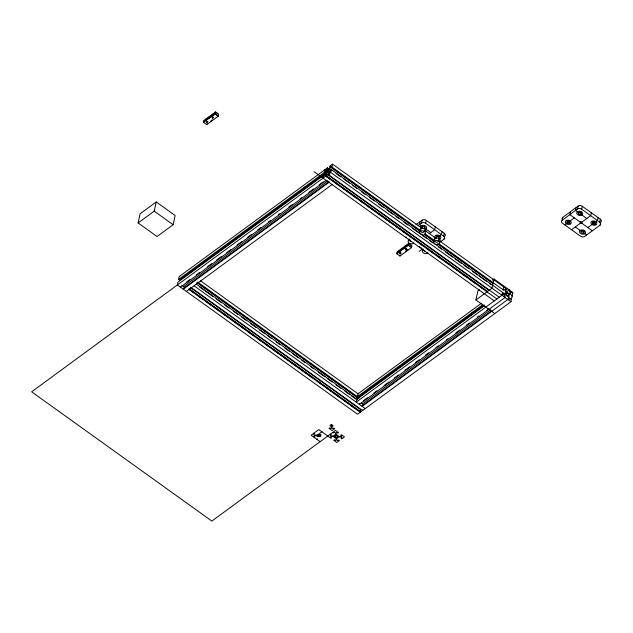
<?xml version="1.0" encoding="UTF-8"?>
<svg xmlns="http://www.w3.org/2000/svg" width="633" height="633" viewBox="0 0 633 633"><rect width="100%" height="100%" fill="white"/><g stroke="black" fill="none" stroke-linecap="round" stroke-linejoin="round"><path stroke-width="0.95" d="M506.21 293.522L506.25 294.155A1.495 0.91 53.7 0 0 507.405 295.548L507.706 295.643A1.495 0.91 53.7 0 0 508.481 294.843L508.426 294.511A1.495 0.91 53.7 0 0 507.262 293.119L506.97 293.024A1.495 0.91 53.7 0 0 506.21 293.522L505.577 293.071M326.842 171.82L326.857 172.247A1.495 0.562 -54.3 0 0 327.831 171.947L328.084 171.67A1.495 0.562 -54.3 0 0 328.788 170.166L328.749 169.984A1.495 0.562 -54.3 0 0 327.775 170.293L327.522 170.562A1.495 0.562 -54.3 0 0 326.842 171.82L326.304 172.216M138.121 222.966L140.107 213.772L156.209 201.959L175.135 215.529L173.141 224.723L157.039 236.536L138.121 222.966L154.223 211.153L156.209 201.959M218.44 115.277L218.243 116.203L206.738 124.638L203.581 122.375L203.763 121.536L215.536 113.054M207.086 119.328L203.818 121.291L204.016 120.365L215.521 111.93L218.67 114.193L218.219 115.079M206.825 121.378C209.309 122.082 205.654 123.712 206.706 121.267M206.738 124.638L206.92 123.799M212.522 117.58A1.258 0.878 12.2 0 1 212.245 117.429C214.998 117.042 211.786 120.041 212.379 116.915M325.085 173.228L179.376 280.079L178.538 279.485L179.163 276.597L327.514 167.808L329.12 168.956M203.581 122.375L215.085 113.94L215.267 113.101M215.521 111.93L215.323 112.848L203.818 121.291M216.66 115.071L217.095 113.062M180.634 286.417L180.468 287.192L326.177 180.342M323.067 178.11L323.685 175.222M324.871 169.747L324.246 172.635L326.652 174.352M178.538 279.485L324.958 172.113L325.172 171.108L325.884 170.594L326.588 170.918L326.05 173.402L324.792 175.262L324.183 175.705L324.397 174.708L177.984 282.073L177.359 284.961L357.558 414.219L510.934 301.743L512.928 292.549L494.001 278.979L492.466 280.103M499.279 297.225L328.092 174.423L329.318 172.311L328.543 171.947L326.264 173.616L324.958 176.069L325.876 175.396L487.473 291.307M325.876 175.396L325.71 176.172L496.905 298.966M422.14 228.394L332.539 164.129L329.896 166.068L329.73 166.843L330.648 166.162L330.481 166.938L329.342 168.615L327.063 170.293L326.288 169.929L327.514 167.808M420.003 231.227L331.209 167.531L331.423 166.526L330.814 166.977L329.556 168.829L329.018 171.314L329.722 171.646L330.434 171.124L331.36 169.604L503.385 292.992L503.164 293.997L503.884 294.519L505.324 294.266L505.862 291.781L504.992 290.001L504.161 289.4L503.947 290.405L439.112 243.903M320.124 441.676L311.112 435.211L318.779 429.585L330.901 438.281L331.605 437.759L330.529 436.984L331.233 436.461L333.235 436.564L335.917 438.487L336.099 440.085L335.482 440.536L334.398 439.761L333.694 440.283L336.803 442.514L339.446 440.576L338.615 439.975L337.69 440.647L336.859 440.054L336.701 438.598L338.979 436.928L341.187 437.039L341.907 437.553L340.989 438.234L341.82 438.827L344.471 436.889L341.361 434.657L340.649 435.18L341.733 435.955L341.021 436.477L339.019 436.374L336.345 434.452L336.163 432.853L336.78 432.402L337.856 433.178L338.568 432.655L335.458 430.424L211.857 521.07L31.65 391.811L330.735 172.485L331.36 169.604M331.209 167.531L331.914 167.009L332.539 164.129M359.497 403.585L359.33 404.36L505.039 297.51L505.205 296.735L504.121 295.959L504.287 295.192L505.585 294.962L508.267 296.885L509.074 299.52L507.998 298.744L507.832 299.512L362.123 406.362L362.29 405.595L491.271 311.001M359.599 411.513L360.755 409.725L190.367 287.509M362.749 409.765L362.582 410.532L191.388 287.738M411.482 246.403L411.482 247.614L399.985 256.049L396.828 253.786L397.01 252.947L408.768 244.552L408.586 244.18M398.798 251.863L397.065 252.702L397.263 251.776L408.768 243.341L411.917 245.604L411.719 246.522M399.866 253.849L400.088 252.804C398.292 254.395 402.715 254.015 400.222 252.884M399.985 256.049L400.159 255.21M405.595 249.616C406.734 245.762 406.987 253.184 405.698 248.46M409.1 238.902L408.831 240.152A2.991 2.097 12.2 0 0 409.48 243.373A2.991 2.097 12.2 0 0 413.753 242.969M396.828 253.786L408.332 245.351L408.514 244.512M408.768 243.341L408.57 244.267L397.065 252.702M409.907 246.482L410.342 244.473M420.185 221.558L419.552 224.486L422.575 226.654A1.495 1.044 12.2 0 0 422.48 227.927M418.12 225.538L421.475 223.077L422.108 220.157A2.991 2.097 12.2 0 1 426.27 220.363L444.295 233.292A2.991 2.097 12.2 0 1 444.627 236.315M425.748 231.536A2.991 2.097 12.2 0 0 422.836 228.204L420.826 228.727L420.28 231.235A2.991 2.097 12.2 0 0 419.75 233.261M422.156 228.576L422.86 226.495A1.495 1.044 12.2 0 1 424.656 226.756L424.917 226.986A1.495 1.044 12.2 0 1 425.036 228.054M424.245 228.679L424.656 226.756M440.164 242.051L443.994 239.234A2.991 2.097 12.2 0 0 443.662 236.212L425.645 223.291L426.27 220.363M424.996 228.932L424.45 231.441L422.535 232.849L420.28 231.235L422.298 230.713A2.991 2.097 12.2 0 1 425.352 233.806A2.991 2.097 12.2 0 1 420.613 234.257M435.282 226.828L434.649 229.755L429.348 233.64M439.508 241.687A2.991 2.097 12.2 0 0 439.895 239.393A2.991 2.097 12.2 0 0 437.023 237.937L435.006 238.451L434.467 240.959A2.991 2.097 12.2 0 0 435.449 244.354A2.991 2.097 12.2 0 0 439.626 243.27A2.991 2.097 12.2 0 0 436.477 240.437L434.467 240.959L436.715 242.574L438.629 241.173L439.175 238.665M436.311 238.435L436.849 235.943M438.4 238.538L438.938 236.046M442.04 231.67L441.407 234.598L438.843 236.481A1.495 1.044 12.2 0 0 437.039 236.228A1.495 1.044 12.2 0 0 436.485 237.391M443.662 236.212L444.295 233.292M443.994 239.234L444.311 237.771M494.832 313.557L475.913 299.979L477.899 290.784L479.434 289.661M494.001 278.979L492.015 288.173L475.913 299.979M501.929 295.279L502.547 292.399M503.108 289.803L503.733 286.923M600.654 222.238L600.021 225.166L584.686 236.41A2.991 2.097 12.2 0 1 580.516 236.204L562.492 223.275A2.991 2.097 12.2 0 1 562.159 220.252L562.792 217.333L578.127 206.081A2.991 2.097 12.2 0 1 582.297 206.295L600.321 219.216A2.991 2.097 12.2 0 1 601.073 221.819M567.318 223.006L567.057 222.776A1.495 1.044 12.2 0 1 567.144 221.495L567.437 221.344A1.495 1.044 12.2 0 1 569.415 221.756A1.495 1.044 12.2 0 1 569.312 223.172A1.495 1.044 12.2 0 1 567.318 223.006L567.769 220.917M570.46 211.707L569.827 214.634L580.366 222.191M569.85 221.02L569.399 223.117L570.523 223.924M576.212 207.489L575.579 210.409L578.594 212.577A1.495 1.044 12.2 0 0 578.673 214.017A1.495 1.044 12.2 0 0 580.667 214.302A1.495 1.044 12.2 0 0 580.944 212.917L580.683 212.68A1.495 1.044 12.2 0 0 578.886 212.427L578.594 212.577M562.159 220.252L577.494 209.009L578.127 206.081M578.768 214.089L579.219 212M600.021 225.166A2.991 2.097 12.2 0 0 599.688 222.143L581.664 209.214L582.297 206.295M581.3 212.102L580.849 214.191L586.838 218.488M580.793 221.7L580.477 223.156L571.504 229.739M583.887 231.449L583.294 232.991A1.495 1.044 12.2 0 1 581.498 232.738L581.236 232.501A1.495 1.044 12.2 0 1 581.513 231.116A1.495 1.044 12.2 0 1 583.507 231.401A1.495 1.044 12.2 0 1 583.586 232.841L586.601 235.009M591.309 212.751L590.676 215.679L581.703 222.262M592.947 223.813L593.398 221.724M598.066 217.602L597.433 220.529L587.851 227.556M599.688 222.143L600.321 219.216M359.291 411.371L360.13 410.129M207.933 121.354L206.556 121.702L206.595 122.422M213.685 117.137L212.3 117.485L212.348 118.205M208.613 118.197L210.148 117.073M211.683 115.95L215.521 113.141L215.339 112.769M210.749 120.99L212.284 119.866M272.752 210.765L274.342 209.594M303.8 187.993L305.391 186.822M325.22 173.331L180.31 279.596L325.338 173.41M186.205 282.326L190.185 279.406M196.554 274.738L199.743 272.404M207.703 266.564L211.683 263.644M216.462 260.139L221.241 256.634M226.812 252.551L230.792 249.631M237.161 244.963L241.941 241.458M247.519 237.367L251.499 234.447M257.868 229.779L261.049 227.445M268.218 222.191L270.608 220.434M278.567 214.595L280.158 213.432M288.917 207.007L292.106 204.673M300.066 198.833L301.656 197.662M308.825 192.408L313.604 188.911M319.174 184.82L323.154 181.9M181.687 285.119L183.697 286.559L327.815 180.88M329.136 181.568L183.428 288.419L183.261 289.194L328.97 182.344M186.371 291.425L332.072 184.575M415.873 224.723L422.108 220.157M400.325 250.739L405.698 246.799M407.233 245.675L408.768 244.552M405.492 248.84L406.679 248.722M405.531 251.277L407.834 249.592M419.149 251.443L422.314 249.125M564.747 224.889L574.329 217.863M481.436 303.27L358.025 393.773L357.4 396.654L482.409 304.987M369.601 388.076L371.191 386.905M379.151 381.074L380.75 379.903M471.514 313.343L473.112 312.172M583.412 231.33L584.37 230.626M358.238 397.255L484.039 305.003M359.172 396.764L483.383 305.684M484.292 305.177L359.283 396.851L358.452 396.25M484.237 305.826L356.846 399.249L356.221 402.129L509.597 289.661M363.477 400.665L367.457 397.746M373.826 393.077L377.015 390.743M384.176 385.489L388.955 381.984M394.525 377.893L398.513 374.981M404.883 370.305L409.654 366.8M415.232 362.717L419.212 359.797M425.582 355.129L428.763 352.787M435.931 347.533L438.321 345.784M446.281 339.945L447.871 338.774M455.839 332.934L459.819 330.022M466.189 325.346L469.37 323.012M477.337 317.173L478.928 316.009M486.888 310.17L488.478 308.999M314.221 437.443L314.925 436.92L313.849 436.145L314.554 435.623L316.555 435.726L317.956 436.73L320.947 434.531M316.555 435.726L321.888 431.817M361.221 402.77L362.559 403.735L490.749 309.727M317.014 439.444L317.719 438.922M334.635 437.569L336.131 436.469M427.94 252.694A2.991 2.097 12.2 0 1 423.659 253.105A2.991 2.097 12.2 0 1 423.01 249.885L423.588 249.568M583.879 230.839L583.745 230.903A1.495 1.044 12.2 0 1 581.949 230.649M595.431 221.866L595.194 221.985A1.495 1.044 12.2 0 1 593.722 221.914M399.795 253.113L401.069 252.868M410.089 239.67L408.831 240.152L411.086 241.766M330.481 425.218L331.17 425.526A1.495 1.044 12.2 0 0 332.562 425.321M591.657 221.495L592.781 222.31M593.904 223.117L594.909 223.829M581.814 223.227L592.353 230.792M575.342 226.931L581.331 231.227M567.271 221.59L568.276 222.302M435.631 235.571L436.754 236.378M430.82 232.564L424.822 228.268A1.495 1.044 12.2 0 1 424.537 228.418M425.336 230.689L435.733 238.15M439.737 241.015L506.843 289.154L506.677 289.922L505.593 289.146L505.45 289.819L506.4 291.781L509.082 293.704L510.38 293.475L510.546 292.707L509.47 291.932L509.636 291.156L512.746 293.388M331.914 167.009L420.716 230.705M424.711 233.569L434.317 240.461M512.121 296.268L510.784 294.155L509.351 294.4L508.813 296.893L509.676 298.665L510.507 299.267L510.728 298.262L511.559 298.863M330.814 166.977L346.813 178.451M348.411 179.598L380.409 202.552M382.008 203.699L419.608 230.673M425.21 234.685L434.009 240.999M438.004 243.871L492.403 282.888M424.806 234.669L434.404 241.553M437.601 243.847L492.798 283.442M329.556 168.829L331.953 170.554M335.957 173.418L340.752 176.86M343.956 179.155L349.558 183.174M352.755 185.469L356.751 188.341M361.554 191.783L365.558 194.655M369.553 197.52L374.356 200.962M378.352 203.834L383.155 207.276M387.151 210.148L392.753 214.16M395.949 216.454L399.154 218.749M403.949 222.191L407.953 225.063M412.756 228.505L419.149 233.094M422.353 235.389L426.349 238.261M429.554 240.556L432.75 242.85M438.353 246.87L441.549 249.165M445.553 252.029L452.753 257.196M455.151 258.921L461.552 263.51M463.949 265.227L468.752 268.677M472.748 271.541L477.551 274.983M479.149 276.13L486.35 281.297M489.546 283.592L491.153 284.739M327.348 168.584L328.954 169.731M330.735 172.485L510.934 301.743M325.172 171.108L326.778 172.255M328.258 173.656L329.856 174.803M324.958 172.113L326.557 173.26M326.264 173.616L487.853 289.526M325.125 175.294L330.727 179.313M333.124 181.038L337.128 183.902M341.124 186.775L348.324 191.941M349.922 193.089L357.123 198.248M358.721 199.395L364.323 203.415M367.52 205.709L373.122 209.729M374.72 210.876L381.921 216.035M383.519 217.182L390.719 222.349M393.125 224.074L400.325 229.233M401.923 230.38L406.718 233.822M408.325 234.978L415.517 240.136M417.123 241.284L424.324 246.451M427.52 248.745L433.921 253.335M435.52 254.482L442.72 259.649M444.319 260.796L449.121 264.238M453.117 267.11L457.92 270.552M459.518 271.699L467.518 277.436M469.915 279.161L476.317 283.75M478.722 285.467L482.718 288.339M325.9 175.974L330.703 179.416M334.699 182.288L337.104 184.005M342.698 188.025L348.3 192.044M351.505 194.339L357.099 198.351M360.304 200.653L364.299 203.517M368.303 206.39L373.098 209.832M377.102 212.696L381.897 216.146M385.901 219.01L390.696 222.452M394.699 225.324L397.896 227.619M402.699 231.061L406.702 233.933M411.497 237.375L415.501 240.239M420.296 243.689L424.3 246.554M428.296 249.426L433.898 253.437M437.094 255.732L440.299 258.035M445.901 262.046L449.098 264.341M453.901 267.783L457.896 270.655M462.699 274.097L467.494 277.539M471.498 280.411L476.293 283.853M480.297 286.717L482.694 288.442M419.236 246.506L421.483 248.12M314.055 171.646L494.254 300.904M423.01 249.885L425.265 251.499M408.332 245.351L411.482 247.614M404.93 246.158L405.563 246.609M215.085 113.94L218.243 116.203M399.178 250.375L399.811 250.826A1.258 0.878 12.2 0 0 399.637 251M205.931 118.964L206.564 119.415M154.223 211.153L173.141 224.723M200.645 280.886L358.238 393.924M197.623 282.041L359.212 397.951M197.314 282.587L252.512 322.181M254.11 323.328L286.108 346.283M287.706 347.43L294.907 352.589M296.513 353.736L358.104 397.92M196.91 282.563L358.507 398.474M196.262 284.059L357.052 399.399M199.26 286.733L204.055 290.175M205.662 291.322L212.854 296.489M216.059 298.784L221.661 302.803M224.857 305.098L228.853 307.962M233.656 311.404L237.66 314.277M241.656 317.149L246.459 320.591M250.454 323.455L256.056 327.475M259.253 329.769L264.855 333.789M267.253 335.506L271.256 338.378M276.051 341.82L280.055 344.692M284.858 348.134L289.653 351.576M292.857 353.871L298.452 357.89M301.656 360.185L304.853 362.48M310.455 366.491L313.651 368.786M318.454 372.236L324.856 376.825M327.253 378.542L332.056 381.984M336.052 384.856L340.855 388.298M344.85 391.17L349.653 394.612M351.252 395.76L356.854 399.771M194.038 285.799L365.233 408.594M189.227 289.186L194.03 292.628M196.428 294.345L202.829 298.942M205.227 300.659L211.628 305.248M213.226 306.396L220.426 311.563M222.025 312.71L227.627 316.729M230.823 319.024L236.425 323.036M238.024 324.183L245.224 329.35M246.823 330.497L254.023 335.664M256.428 337.381L262.822 341.978M265.227 343.695L270.022 347.137M271.62 348.285L278.821 353.451M280.427 354.599L287.627 359.766M289.226 360.913L296.426 366.072M298.823 367.797L306.024 372.964M307.622 374.111L312.425 377.553M316.421 380.417L321.224 383.867M322.822 385.014L339.62 397.057M342.018 398.782L348.419 403.371M350.824 405.096L354.82 407.961M189.204 289.289L194.007 292.731M198.002 295.603L200.408 297.32M206.801 301.909L211.604 305.359M214.801 307.654L220.403 311.665M223.607 313.96L227.603 316.832M232.406 320.274L236.402 323.147M240.405 326.011L245.2 329.453M249.204 332.325L253.999 335.767M258.003 338.639L262.798 342.081M266.002 344.376L269.998 347.24M274.801 350.69L278.805 353.554M283.6 356.996L287.604 359.868M291.599 362.733L296.402 366.183M300.398 369.047L306 373.066M309.197 375.361L312.401 377.656M318.003 381.675L321.2 383.97M326.003 387.412L330.798 390.854M334.802 393.726L339.597 397.168M343.6 400.032L345.998 401.757M351.6 405.769L354.796 408.071M332.816 432.363L333.646 432.964L334.564 432.292L335.403 432.885L335.561 434.341L333.282 436.01L331.067 435.9L330.347 435.385L331.273 434.705L330.434 434.111M319.451 435.631L317.695 434.373L316.603 435.172L314.387 435.061L313.667 434.547L314.593 433.866L313.754 433.273M438.843 236.481L439.096 236.718A1.495 1.044 12.2 0 1 439.009 237.992M362.559 403.735L363.516 405.698M183.697 286.559L184.654 288.529M434.475 240.477A2.991 2.097 12.2 0 1 435.006 238.451M423.026 249.402A2.991 2.097 12.2 0 1 422.86 248.84M420.288 230.752A2.991 2.097 12.2 0 1 420.826 228.727M438.875 239.29A2.991 2.097 12.2 0 0 439.563 239.108L440.133 238.799A2.991 2.097 12.2 0 0 440.315 236.244L439.8 235.777A2.991 2.097 12.2 0 0 435.9 235.397A2.991 2.097 12.2 0 0 435.449 238.127M425.376 229.383A2.991 2.097 12.2 0 0 426.136 226.519L425.613 226.052A2.991 2.097 12.2 0 0 422.021 225.53L421.443 225.839A2.991 2.097 12.2 0 0 421.784 228.861M421.475 223.077A2.991 2.097 12.2 0 1 425.645 223.291M406.473 237.351A2.991 2.097 12.2 0 1 405.951 236.884M577.494 209.009A2.991 2.097 12.2 0 1 581.664 209.214M580.295 212.364A1.495 1.044 12.2 0 1 578.958 211.77M562.254 219.358A2.991 2.097 12.2 0 1 562.792 217.333M569.225 221.265A1.495 1.044 12.2 0 1 568.458 221.226M189.18 288.711L189.014 289.479L360.209 412.281L360.375 411.505L189.18 288.711M318.114 435.029L317.995 435.282A1.495 1.044 12.2 0 0 319.697 436.699A1.495 1.044 12.2 0 0 320.733 435.243A1.495 1.044 12.2 0 0 318.328 434.824L318.114 435.029M334.794 435.868L334.675 436.121A1.495 1.044 12.2 0 0 335.174 437.174L335.862 437.482A1.495 1.044 12.2 0 0 337.468 437.071L337.587 436.817A1.495 1.044 12.2 0 0 336.764 435.583L336.4 435.457A1.495 1.044 12.2 0 0 334.794 435.868M595.036 223.924L594.743 224.074A1.495 1.044 12.2 0 1 592.765 223.663A1.495 1.044 12.2 0 1 592.868 222.246A1.495 1.044 12.2 0 1 594.862 222.412L595.123 222.642A1.495 1.044 12.2 0 1 595.036 223.924M331.439 424.514L329.943 425.605L331.225 426.531L331.407 428.13L330.79 428.581L329.714 427.805L329.002 428.327L332.111 430.559L334.754 428.612L333.923 428.019L332.998 428.691L332.167 428.098L332.009 426.642L333.195 425.772L331.439 424.514M578.048 211.462L577.47 211.77A2.991 2.097 12.2 0 0 577.62 214.642A2.991 2.097 12.2 0 0 581.608 215.22A2.991 2.097 12.2 0 0 582.162 212.443L581.64 211.984A2.991 2.097 12.2 0 0 578.048 211.462M566.598 220.379L566.021 220.688A2.991 2.097 12.2 0 0 565.839 223.243L566.353 223.71A2.991 2.097 12.2 0 0 570.349 224.035A2.991 2.097 12.2 0 0 570.555 221.202A2.991 2.097 12.2 0 0 566.598 220.379M596.159 224.731L595.582 225.039A2.991 2.097 12.2 0 1 591.626 224.217A2.991 2.097 12.2 0 1 591.831 221.384A2.991 2.097 12.2 0 1 595.827 221.708L596.341 222.175A2.991 2.097 12.2 0 1 596.159 224.731M584.71 233.648L584.132 233.957A2.991 2.097 12.2 0 1 580.54 233.442L580.018 232.976A2.991 2.097 12.2 0 1 580.572 230.198A2.991 2.097 12.2 0 1 584.56 230.776A2.991 2.097 12.2 0 1 584.71 233.648M580.477 223.156A0.957 0.673 12.2 0 0 582.02 222.935A0.957 0.673 12.2 0 0 580.77 222.041A0.957 0.673 12.2 0 0 580.477 223.156"/></g></svg>
